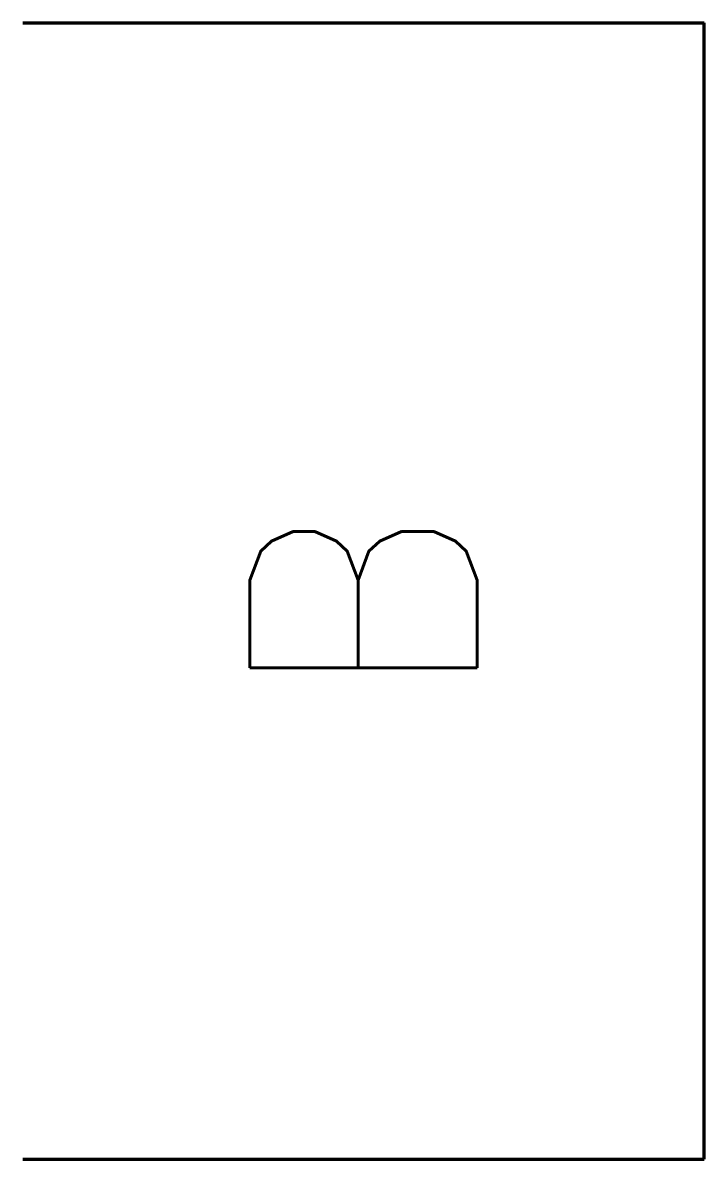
# Model space of a CAD drawing. Header units: millimetres. Extents: x 210 to 216, y 190 to 200.
import ezdxf
from ezdxf.enums import TextEntityAlignment as Align

# ---------------------------------------------------------------- set-up
doc = ezdxf.new("R2010")
doc.units = ezdxf.units.MM
doc.header["$MEASUREMENT"] = 0
doc.layers.get('0').update_dxf_attribs({"linetype": 'CONTINUOUS'})
doc.styles.add('ROMANS', font='romans')

msp = doc.modelspace()

# ---------------------------------------------------------------- linework, layer by layer
at = {"color": 3, "lineweight": 80}
for p, q in [((210, 200), (216, 200)), ((216, 190), (216, 200)), ((210, 190), (216, 190))]:
    msp.add_line(p, q, dxfattribs=at)

# ---------------------------------------------------------------- texts
at = {"style": 'ROMANS'}
msp.add_attdef('B', text='', height=2, rotation=90, dxfattribs=at).set_placement((213, 194.88), align=Align.MIDDLE_CENTER)

doc.saveas('drawing.dxf')
